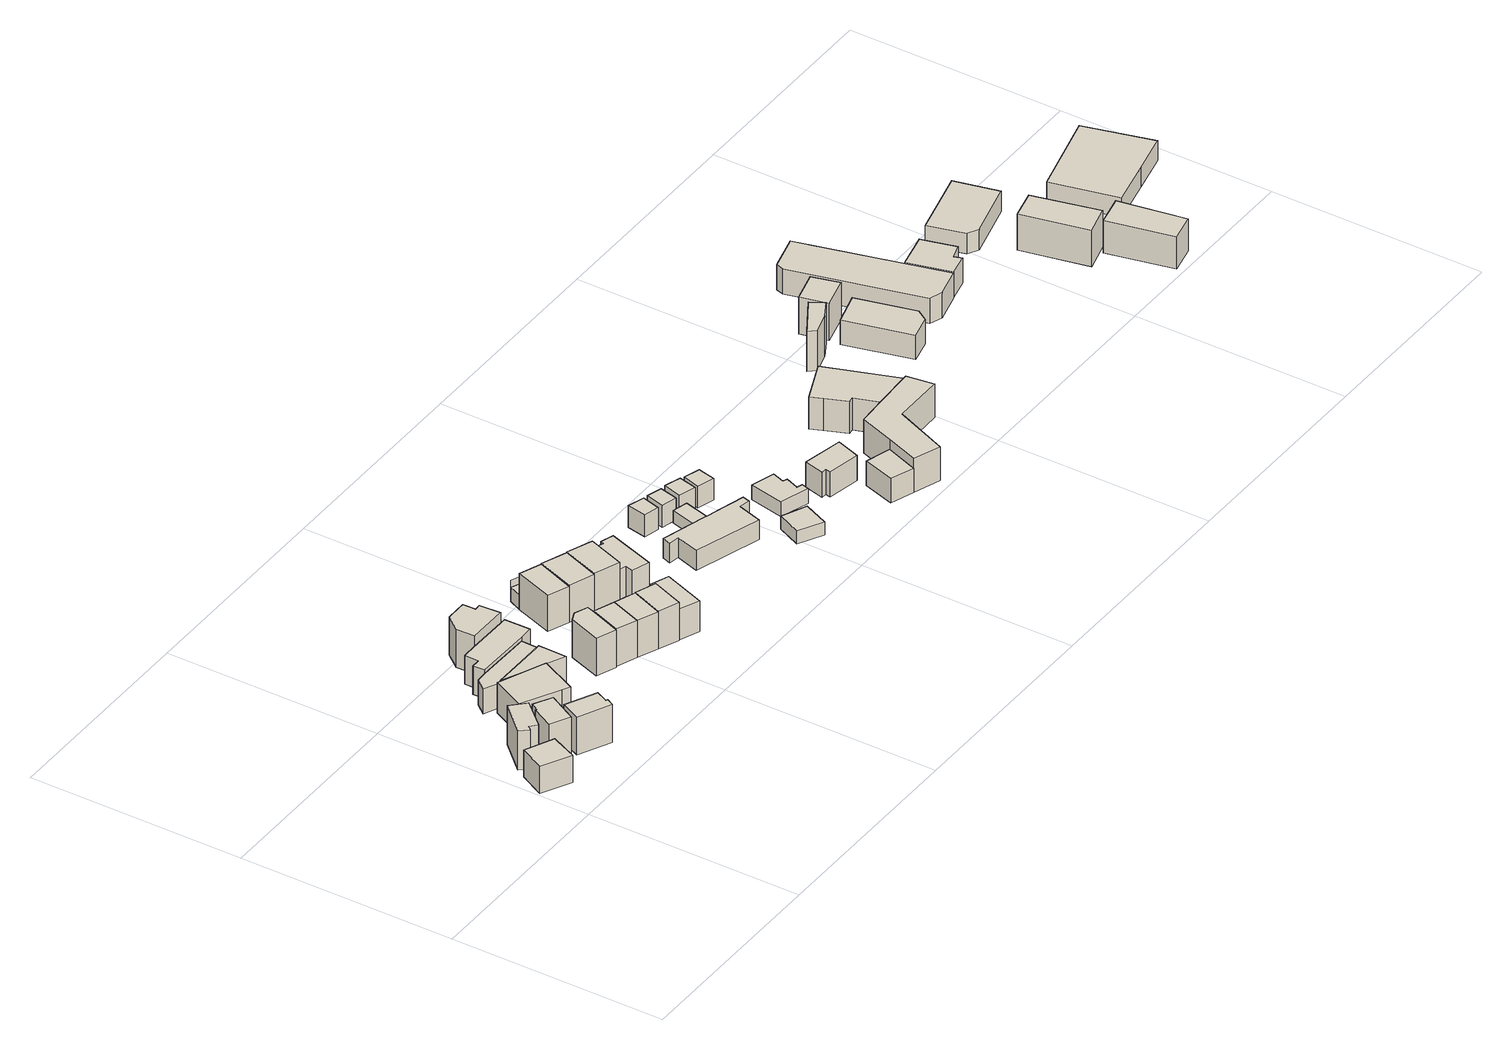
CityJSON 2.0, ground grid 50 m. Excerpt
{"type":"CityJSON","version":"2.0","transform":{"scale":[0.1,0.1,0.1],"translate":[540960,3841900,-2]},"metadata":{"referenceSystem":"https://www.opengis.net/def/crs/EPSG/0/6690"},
"CityObjects":{
"building1":{"type":"Building","attributes":{"計測周辺長":27.96,"1/2500図郭":15,"区名":"西淀川区","町丁目名称":"佃１丁目","街区番号":25,"class":"3001","usage":"411","measuredHeight":6.7,"storeysAboveGround":2,"BuildingDetailAttribute.buildingRoofEdgeArea":48.62,"BuildingDetailAttribute.buildingStructureType":"601","BuildingDetailAttribute.buildingStructureOrgType":"1","BuildingDetailAttribute.detailedUsage":"1110","BuildingDetailAttribute.specifiedBuildingCoverageRate":0.8,"BuildingDetailAttribute.surveyYear":2017,"BuildingTsunamiRiskAttribute.description":"1","BuildingTsunamiRiskAttribute.rank":"2","BuildingTsunamiRiskAttribute.depth":2.13,"BuildingHighTideRiskAttribute.description":"1","BuildingHighTideRiskAttribute.rank":"4","BuildingHighTideRiskAttribute.depth":6.46,"BuildingIDAttribute.prefecture":"27","BuildingIDAttribute.city":"27113"},"geometry":[{"type":"Solid","lod":"1","boundaries":[[[[0,1,2,3]],[[2,4,5,3]],[[1,6,4,2]],[[0,7,6,1]],[[3,5,7,0]],[[4,6,7,5]]]]}]},
"building2":{"type":"Building","attributes":{"class":"3001","measuredHeight":9.7,"BuildingDetailAttribute.specifiedBuildingCoverageRate":0.8,"BuildingDetailAttribute.surveyYear":2017,"BuildingTsunamiRiskAttribute.description":"1","BuildingTsunamiRiskAttribute.rank":"2","BuildingTsunamiRiskAttribute.depth":1.8,"BuildingHighTideRiskAttribute.description":"1","BuildingHighTideRiskAttribute.rank":"4","BuildingHighTideRiskAttribute.depth":6.12,"BuildingIDAttribute.prefecture":"27","BuildingIDAttribute.city":"27113"},"geometry":[{"type":"Solid","lod":"1","boundaries":[[[[8,9,10,11,12,13]],[[12,14,15,13]],[[11,16,14,12]],[[10,17,16,11]],[[9,18,17,10]],[[8,19,18,9]],[[13,15,19,8]],[[14,16,17,18,19,15]]]]}]},
"building3":{"type":"Building","attributes":{"class":"3001","measuredHeight":9.6,"BuildingDetailAttribute.specifiedBuildingCoverageRate":0.8,"BuildingDetailAttribute.surveyYear":2017,"BuildingTsunamiRiskAttribute.description":"1","BuildingTsunamiRiskAttribute.rank":"2","BuildingTsunamiRiskAttribute.depth":1.8,"BuildingHighTideRiskAttribute.description":"1","BuildingHighTideRiskAttribute.rank":"4","BuildingHighTideRiskAttribute.depth":6.12,"BuildingIDAttribute.prefecture":"27","BuildingIDAttribute.city":"27113"},"geometry":[{"type":"Solid","lod":"1","boundaries":[[[[20,21,22,23,24,25]],[[24,26,27,25]],[[23,28,26,24]],[[22,29,28,23]],[[21,30,29,22]],[[20,31,30,21]],[[25,27,31,20]],[[26,28,29,30,31,27]]]]}]},
"building4":{"type":"Building","attributes":{"class":"3001","measuredHeight":9.3,"BuildingDetailAttribute.specifiedBuildingCoverageRate":0.8,"BuildingDetailAttribute.surveyYear":2017,"BuildingTsunamiRiskAttribute.description":"1","BuildingTsunamiRiskAttribute.rank":"2","BuildingTsunamiRiskAttribute.depth":2.44,"BuildingHighTideRiskAttribute.description":"1","BuildingHighTideRiskAttribute.rank":"4","BuildingHighTideRiskAttribute.depth":6.77,"BuildingIDAttribute.prefecture":"27","BuildingIDAttribute.city":"27113"},"geometry":[{"type":"Solid","lod":"1","boundaries":[[[[32,33,34,35,36,37]],[[36,38,39,37]],[[35,40,38,36]],[[34,41,40,35]],[[33,42,41,34]],[[32,43,42,33]],[[37,39,43,32]],[[38,40,41,42,43,39]]]]}]},
"building5":{"type":"Building","attributes":{"計測周辺長":41.27,"1/2500図郭":15,"区名":"西淀川区","町丁目名称":"佃１丁目","街区番号":25,"class":"3001","usage":"411","measuredHeight":7.5,"storeysAboveGround":2,"BuildingDetailAttribute.buildingRoofEdgeArea":104.7,"BuildingDetailAttribute.buildingStructureType":"601","BuildingDetailAttribute.buildingStructureOrgType":"1","BuildingDetailAttribute.detailedUsage":"1110","BuildingDetailAttribute.specifiedBuildingCoverageRate":0.8,"BuildingDetailAttribute.surveyYear":2017,"BuildingTsunamiRiskAttribute.description":"1","BuildingTsunamiRiskAttribute.rank":"2","BuildingTsunamiRiskAttribute.depth":1.61,"BuildingHighTideRiskAttribute.description":"1","BuildingHighTideRiskAttribute.rank":"4","BuildingHighTideRiskAttribute.depth":5.95,"BuildingIDAttribute.prefecture":"27","BuildingIDAttribute.city":"27113"},"geometry":[{"type":"Solid","lod":"1","boundaries":[[[[44,45,46,47,48]],[[47,49,50,48]],[[46,51,49,47]],[[45,52,51,46]],[[44,53,52,45]],[[48,50,53,44]],[[49,51,52,53,50]]]]}]},
"building6":{"type":"Building","attributes":{"計測周辺長":41.27,"1/2500図郭":15,"区名":"西淀川区","町丁目名称":"佃１丁目","街区番号":25,"class":"3001","usage":"411","measuredHeight":6.2,"storeysAboveGround":2,"BuildingDetailAttribute.buildingRoofEdgeArea":70.56,"BuildingDetailAttribute.buildingStructureType":"601","BuildingDetailAttribute.buildingStructureOrgType":"1","BuildingDetailAttribute.detailedUsage":"1110","BuildingDetailAttribute.specifiedBuildingCoverageRate":0.8,"BuildingDetailAttribute.surveyYear":2017,"BuildingTsunamiRiskAttribute.description":"1","BuildingTsunamiRiskAttribute.rank":"2","BuildingTsunamiRiskAttribute.depth":0.51,"BuildingHighTideRiskAttribute.description":"1","BuildingHighTideRiskAttribute.rank":"3","BuildingHighTideRiskAttribute.depth":4.86,"BuildingIDAttribute.prefecture":"27","BuildingIDAttribute.city":"27113"},"geometry":[{"type":"Solid","lod":"1","boundaries":[[[[54,55,56,57,58,59]],[[58,60,61,59]],[[57,62,60,58]],[[56,63,62,57]],[[55,64,63,56]],[[54,65,64,55]],[[59,61,65,54]],[[60,62,63,64,65,61]]]]}]},
"building7":{"type":"Building","attributes":{"計測周辺長":35.62,"1/2500図郭":15,"区名":"西淀川区","町丁目名称":"佃１丁目","街区番号":25,"class":"3001","usage":"411","measuredHeight":7,"storeysAboveGround":2,"BuildingDetailAttribute.buildingRoofEdgeArea":45.77,"BuildingDetailAttribute.buildingStructureType":"601","BuildingDetailAttribute.buildingStructureOrgType":"1","BuildingDetailAttribute.detailedUsage":"1110","BuildingDetailAttribute.specifiedBuildingCoverageRate":0.8,"BuildingDetailAttribute.surveyYear":2017,"BuildingTsunamiRiskAttribute.description":"1","BuildingTsunamiRiskAttribute.rank":"2","BuildingTsunamiRiskAttribute.depth":2.16,"BuildingHighTideRiskAttribute.description":"1","BuildingHighTideRiskAttribute.rank":"4","BuildingHighTideRiskAttribute.depth":6.49,"BuildingIDAttribute.prefecture":"27","BuildingIDAttribute.city":"27113"},"geometry":[{"type":"Solid","lod":"1","boundaries":[[[[66,67,68]],[[67,69,70,68]],[[66,71,69,67]],[[68,70,71,66]],[[69,71,70]]]]}]},
"building8":{"type":"Building","attributes":{"計測周辺長":45.01,"1/2500図郭":15,"区名":"西淀川区","町丁目名称":"佃１丁目","街区番号":25,"class":"3001","usage":"401","measuredHeight":7,"storeysAboveGround":2,"BuildingDetailAttribute.buildingRoofEdgeArea":93.47,"BuildingDetailAttribute.buildingStructureType":"601","BuildingDetailAttribute.buildingStructureOrgType":"1","BuildingDetailAttribute.detailedUsage":"1370","BuildingDetailAttribute.specifiedBuildingCoverageRate":0.8,"BuildingDetailAttribute.surveyYear":2017,"BuildingTsunamiRiskAttribute.description":"1","BuildingTsunamiRiskAttribute.rank":"2","BuildingTsunamiRiskAttribute.depth":1.65,"BuildingHighTideRiskAttribute.description":"1","BuildingHighTideRiskAttribute.rank":"4","BuildingHighTideRiskAttribute.depth":5.99,"BuildingIDAttribute.prefecture":"27","BuildingIDAttribute.city":"27113"},"geometry":[{"type":"Solid","lod":"1","boundaries":[[[[72,73,74,54,59,75,76,77,78]],[[77,79,80,78]],[[76,81,79,77]],[[75,82,81,76]],[[59,83,82,75]],[[54,84,83,59]],[[74,85,84,54]],[[73,86,85,74]],[[72,87,86,73]],[[78,80,87,72]],[[79,81,82,83,84,85,86,87,80]]]]}]},
"building9":{"type":"Building","attributes":{"計測周辺長":32.71,"1/2500図郭":15,"区名":"西淀川区","町丁目名称":"佃１丁目","街区番号":25,"class":"3001","usage":"411","measuredHeight":9.4,"storeysAboveGround":3,"BuildingDetailAttribute.buildingRoofEdgeArea":64.12,"BuildingDetailAttribute.buildingStructureType":"601","BuildingDetailAttribute.buildingStructureOrgType":"1","BuildingDetailAttribute.detailedUsage":"1110","BuildingDetailAttribute.specifiedBuildingCoverageRate":0.8,"BuildingDetailAttribute.surveyYear":2017,"BuildingTsunamiRiskAttribute.description":"1","BuildingTsunamiRiskAttribute.rank":"2","BuildingTsunamiRiskAttribute.depth":1.28,"BuildingHighTideRiskAttribute.description":"1","BuildingHighTideRiskAttribute.rank":"4","BuildingHighTideRiskAttribute.depth":5.62,"BuildingIDAttribute.prefecture":"27","BuildingIDAttribute.city":"27113"},"geometry":[{"type":"Solid","lod":"1","boundaries":[[[[88,89,90,91,92,93,94]],[[93,95,96,94]],[[92,97,95,93]],[[91,98,97,92]],[[90,99,98,91]],[[89,100,99,90]],[[88,101,100,89]],[[94,96,101,88]],[[95,97,98,99,100,101,96]]]]}]},
"building10":{"type":"Building","attributes":{"計測周辺長":28.39,"1/2500図郭":15,"区名":"西淀川区","町丁目名称":"佃１丁目","街区番号":18,"class":"3001","usage":"411","measuredHeight":9.3,"storeysAboveGround":3,"BuildingDetailAttribute.buildingRoofEdgeArea":46.71,"BuildingDetailAttribute.buildingStructureType":"601","BuildingDetailAttribute.buildingStructureOrgType":"1","BuildingDetailAttribute.detailedUsage":"1110","BuildingDetailAttribute.specifiedBuildingCoverageRate":0.8,"BuildingDetailAttribute.surveyYear":2017,"BuildingTsunamiRiskAttribute.description":"1","BuildingTsunamiRiskAttribute.rank":"2","BuildingTsunamiRiskAttribute.depth":2.05,"BuildingHighTideRiskAttribute.description":"1","BuildingHighTideRiskAttribute.rank":"4","BuildingHighTideRiskAttribute.depth":6.38,"BuildingIDAttribute.prefecture":"27","BuildingIDAttribute.city":"27113"},"geometry":[{"type":"Solid","lod":"1","boundaries":[[[[102,103,104,105,106,107]],[[106,108,109,107]],[[105,110,108,106]],[[104,111,110,105]],[[103,112,111,104]],[[102,113,112,103]],[[107,109,113,102]],[[108,110,111,112,113,109]]]]}]},
"building11":{"type":"Building","attributes":{"計測周辺長":26.39,"1/2500図郭":15,"区名":"西淀川区","町丁目名称":"佃１丁目","街区番号":18,"class":"3001","usage":"411","measuredHeight":9.2,"storeysAboveGround":3,"BuildingDetailAttribute.buildingRoofEdgeArea":41.6,"BuildingDetailAttribute.buildingStructureType":"601","BuildingDetailAttribute.buildingStructureOrgType":"1","BuildingDetailAttribute.detailedUsage":"1110","BuildingDetailAttribute.specifiedBuildingCoverageRate":0.8,"BuildingDetailAttribute.surveyYear":2017,"BuildingTsunamiRiskAttribute.description":"1","BuildingTsunamiRiskAttribute.rank":"2","BuildingTsunamiRiskAttribute.depth":2.05,"BuildingHighTideRiskAttribute.description":"1","BuildingHighTideRiskAttribute.rank":"4","BuildingHighTideRiskAttribute.depth":6.38,"BuildingIDAttribute.prefecture":"27","BuildingIDAttribute.city":"27113"},"geometry":[{"type":"Solid","lod":"1","boundaries":[[[[114,115,116,117]],[[116,118,119,117]],[[115,120,118,116]],[[114,121,120,115]],[[117,119,121,114]],[[118,120,121,119]]]]}]},
"building12":{"type":"Building","attributes":{"計測周辺長":26.35,"1/2500図郭":15,"区名":"西淀川区","町丁目名称":"佃１丁目","街区番号":18,"class":"3001","usage":"411","measuredHeight":9.2,"storeysAboveGround":3,"BuildingDetailAttribute.buildingRoofEdgeArea":41.03,"BuildingDetailAttribute.buildingStructureType":"601","BuildingDetailAttribute.buildingStructureOrgType":"1","BuildingDetailAttribute.detailedUsage":"1110","BuildingDetailAttribute.specifiedBuildingCoverageRate":0.8,"BuildingDetailAttribute.surveyYear":2017,"BuildingTsunamiRiskAttribute.description":"1","BuildingTsunamiRiskAttribute.rank":"2","BuildingTsunamiRiskAttribute.depth":2.03,"BuildingHighTideRiskAttribute.description":"1","BuildingHighTideRiskAttribute.rank":"4","BuildingHighTideRiskAttribute.depth":6.37,"BuildingIDAttribute.prefecture":"27","BuildingIDAttribute.city":"27113"},"geometry":[{"type":"Solid","lod":"1","boundaries":[[[[122,123,115,114]],[[115,120,121,114]],[[123,124,120,115]],[[122,125,124,123]],[[114,121,125,122]],[[120,124,125,121]]]]}]},
"building13":{"type":"Building","attributes":{"計測周辺長":26.8,"1/2500図郭":15,"区名":"西淀川区","町丁目名称":"佃１丁目","街区番号":18,"class":"3001","usage":"411","measuredHeight":9.3,"storeysAboveGround":3,"BuildingDetailAttribute.buildingRoofEdgeArea":42.43,"BuildingDetailAttribute.buildingStructureType":"601","BuildingDetailAttribute.buildingStructureOrgType":"1","BuildingDetailAttribute.detailedUsage":"1110","BuildingDetailAttribute.specifiedBuildingCoverageRate":0.8,"BuildingDetailAttribute.surveyYear":2017,"BuildingTsunamiRiskAttribute.description":"1","BuildingTsunamiRiskAttribute.rank":"2","BuildingTsunamiRiskAttribute.depth":2.03,"BuildingHighTideRiskAttribute.description":"1","BuildingHighTideRiskAttribute.rank":"4","BuildingHighTideRiskAttribute.depth":6.37,"BuildingIDAttribute.prefecture":"27","BuildingIDAttribute.city":"27113"},"geometry":[{"type":"Solid","lod":"1","boundaries":[[[[126,127,123,122]],[[123,128,129,122]],[[127,130,128,123]],[[126,131,130,127]],[[122,129,131,126]],[[128,130,131,129]]]]}]},
"building14":{"type":"Building","attributes":{"計測周辺長":29.26,"1/2500図郭":15,"区名":"西淀川区","町丁目名称":"佃１丁目","街区番号":18,"class":"3001","usage":"411","measuredHeight":8.9,"storeysAboveGround":3,"BuildingDetailAttribute.buildingRoofEdgeArea":49.61,"BuildingDetailAttribute.buildingStructureType":"601","BuildingDetailAttribute.buildingStructureOrgType":"1","BuildingDetailAttribute.detailedUsage":"1110","BuildingDetailAttribute.specifiedBuildingCoverageRate":0.8,"BuildingDetailAttribute.surveyYear":2017,"BuildingTsunamiRiskAttribute.description":"1","BuildingTsunamiRiskAttribute.rank":"2","BuildingTsunamiRiskAttribute.depth":2.05,"BuildingHighTideRiskAttribute.description":"1","BuildingHighTideRiskAttribute.rank":"4","BuildingHighTideRiskAttribute.depth":6.39,"BuildingIDAttribute.prefecture":"27","BuildingIDAttribute.city":"27113"},"geometry":[{"type":"Solid","lod":"1","boundaries":[[[[132,133,134,135]],[[134,136,137,135]],[[133,138,136,134]],[[132,139,138,133]],[[135,137,139,132]],[[136,138,139,137]]]]}]},
"building15":{"type":"Building","attributes":{"計測周辺長":30.8,"1/2500図郭":15,"区名":"西淀川区","町丁目名称":"佃１丁目","街区番号":18,"class":"3001","usage":"411","measuredHeight":7.6,"storeysAboveGround":3,"BuildingDetailAttribute.buildingRoofEdgeArea":51.1,"BuildingDetailAttribute.buildingStructureType":"601","BuildingDetailAttribute.buildingStructureOrgType":"1","BuildingDetailAttribute.detailedUsage":"1110","BuildingDetailAttribute.specifiedBuildingCoverageRate":0.8,"BuildingDetailAttribute.surveyYear":2017,"BuildingTsunamiRiskAttribute.description":"1","BuildingTsunamiRiskAttribute.rank":"2","BuildingTsunamiRiskAttribute.depth":2.02,"BuildingHighTideRiskAttribute.description":"1","BuildingHighTideRiskAttribute.rank":"4","BuildingHighTideRiskAttribute.depth":6.35,"BuildingIDAttribute.prefecture":"27","BuildingIDAttribute.city":"27113"},"geometry":[{"type":"Solid","lod":"1","boundaries":[[[[140,141,142,143,144]],[[143,145,146,144]],[[142,147,145,143]],[[141,148,147,142]],[[140,149,148,141]],[[144,146,149,140]],[[145,147,148,149,146]]]]}]},
"building16":{"type":"Building","attributes":{"計測周辺長":30.95,"1/2500図郭":15,"区名":"西淀川区","町丁目名称":"佃１丁目","街区番号":18,"class":"3001","usage":"411","measuredHeight":9,"storeysAboveGround":3,"BuildingDetailAttribute.buildingRoofEdgeArea":57.72,"BuildingDetailAttribute.buildingStructureType":"601","BuildingDetailAttribute.buildingStructureOrgType":"1","BuildingDetailAttribute.detailedUsage":"1110","BuildingDetailAttribute.specifiedBuildingCoverageRate":0.8,"BuildingDetailAttribute.surveyYear":2017,"BuildingTsunamiRiskAttribute.description":"1","BuildingTsunamiRiskAttribute.rank":"2","BuildingTsunamiRiskAttribute.depth":2.1,"BuildingHighTideRiskAttribute.description":"1","BuildingHighTideRiskAttribute.rank":"4","BuildingHighTideRiskAttribute.depth":6.44,"BuildingIDAttribute.prefecture":"27","BuildingIDAttribute.city":"27113"},"geometry":[{"type":"Solid","lod":"1","boundaries":[[[[150,132,135,151]],[[135,152,153,151]],[[132,154,152,135]],[[150,155,154,132]],[[151,153,155,150]],[[152,154,155,153]]]]}]},
"building17":{"type":"Building","attributes":{"計測周辺長":36.81,"1/2500図郭":15,"区名":"西淀川区","町丁目名称":"佃１丁目","街区番号":18,"class":"3003","usage":"431","measuredHeight":3.5,"storeysAboveGround":1,"BuildingDetailAttribute.buildingRoofEdgeArea":45.16,"BuildingDetailAttribute.buildingStructureType":"610","BuildingDetailAttribute.buildingStructureOrgType":"2","BuildingDetailAttribute.detailedUsage":"1740","BuildingDetailAttribute.specifiedBuildingCoverageRate":0.8,"BuildingDetailAttribute.surveyYear":2017,"BuildingTsunamiRiskAttribute.description":"1","BuildingTsunamiRiskAttribute.rank":"2","BuildingTsunamiRiskAttribute.depth":2.05,"BuildingHighTideRiskAttribute.description":"1","BuildingHighTideRiskAttribute.rank":"4","BuildingHighTideRiskAttribute.depth":6.39,"BuildingIDAttribute.prefecture":"27","BuildingIDAttribute.city":"27113"},"geometry":[{"type":"Solid","lod":"1","boundaries":[[[[156,157,158,159]],[[158,160,161,159]],[[157,162,160,158]],[[156,163,162,157]],[[159,161,163,156]],[[160,162,163,161]]]]}]},
"building18":{"type":"Building","attributes":{"class":"3003","measuredHeight":5.1,"BuildingDetailAttribute.specifiedBuildingCoverageRate":0.8,"BuildingDetailAttribute.surveyYear":2017,"BuildingTsunamiRiskAttribute.description":"1","BuildingTsunamiRiskAttribute.rank":"2","BuildingTsunamiRiskAttribute.depth":1.96,"BuildingHighTideRiskAttribute.description":"1","BuildingHighTideRiskAttribute.rank":"4","BuildingHighTideRiskAttribute.depth":6.3,"BuildingIDAttribute.prefecture":"27","BuildingIDAttribute.city":"27113"},"geometry":[{"type":"Solid","lod":"1","boundaries":[[[[164,165,166]],[[165,167,168,166]],[[164,169,167,165]],[[166,168,169,164]],[[167,169,168]]]]}]},
"building19":{"type":"Building","attributes":{"計測周辺長":30.74,"1/2500図郭":15,"区名":"西淀川区","町丁目名称":"佃１丁目","街区番号":18,"class":"3001","usage":"411","measuredHeight":9.1,"storeysAboveGround":3,"BuildingDetailAttribute.buildingRoofEdgeArea":57.07,"BuildingDetailAttribute.buildingStructureType":"601","BuildingDetailAttribute.buildingStructureOrgType":"1","BuildingDetailAttribute.detailedUsage":"1110","BuildingDetailAttribute.specifiedBuildingCoverageRate":0.8,"BuildingDetailAttribute.surveyYear":2017,"BuildingTsunamiRiskAttribute.description":"1","BuildingTsunamiRiskAttribute.rank":"2","BuildingTsunamiRiskAttribute.depth":2.07,"BuildingHighTideRiskAttribute.description":"1","BuildingHighTideRiskAttribute.rank":"4","BuildingHighTideRiskAttribute.depth":6.41,"BuildingIDAttribute.prefecture":"27","BuildingIDAttribute.city":"27113"},"geometry":[{"type":"Solid","lod":"1","boundaries":[[[[170,171,172,173]],[[172,174,175,173]],[[171,176,174,172]],[[170,177,176,171]],[[173,175,177,170]],[[174,176,177,175]]]]}]},
"building20":{"type":"Building","attributes":{"計測周辺長":34.68,"1/2500図郭":15,"区名":"西淀川区","町丁目名称":"佃１丁目","街区番号":18,"class":"3001","usage":"411","measuredHeight":7.4,"storeysAboveGround":3,"BuildingDetailAttribute.buildingRoofEdgeArea":63.36,"BuildingDetailAttribute.buildingStructureType":"601","BuildingDetailAttribute.buildingStructureOrgType":"1","BuildingDetailAttribute.detailedUsage":"1110","BuildingDetailAttribute.specifiedBuildingCoverageRate":0.8,"BuildingDetailAttribute.surveyYear":2017,"BuildingTsunamiRiskAttribute.description":"1","BuildingTsunamiRiskAttribute.rank":"2","BuildingTsunamiRiskAttribute.depth":2.07,"BuildingHighTideRiskAttribute.description":"1","BuildingHighTideRiskAttribute.rank":"4","BuildingHighTideRiskAttribute.depth":6.41,"BuildingIDAttribute.prefecture":"27","BuildingIDAttribute.city":"27113"},"geometry":[{"type":"Solid","lod":"1","boundaries":[[[[178,179,180,181,182,183,184,185]],[[184,186,187,185]],[[183,188,186,184]],[[182,189,188,183]],[[181,190,189,182]],[[180,191,190,181]],[[179,192,191,180]],[[178,193,192,179]],[[185,187,193,178]],[[186,188,189,190,191,192,193,187]]]]}]},
"building21":{"type":"Building","attributes":{"計測周辺長":57.77,"1/2500図郭":15,"区名":"西淀川区","町丁目名称":"佃１丁目","街区番号":18,"class":"3001","usage":"422","measuredHeight":4.8,"storeysAboveGround":1,"BuildingDetailAttribute.buildingRoofEdgeArea":133.72,"BuildingDetailAttribute.buildingStructureType":"601","BuildingDetailAttribute.buildingStructureOrgType":"1","BuildingDetailAttribute.detailedUsage":"1408","BuildingDetailAttribute.specifiedBuildingCoverageRate":0.8,"BuildingDetailAttribute.surveyYear":2017,"BuildingTsunamiRiskAttribute.description":"1","BuildingTsunamiRiskAttribute.rank":"2","BuildingTsunamiRiskAttribute.depth":1.54,"BuildingHighTideRiskAttribute.description":"1","BuildingHighTideRiskAttribute.rank":"4","BuildingHighTideRiskAttribute.depth":5.88,"BuildingIDAttribute.prefecture":"27","BuildingIDAttribute.city":"27113"},"geometry":[{"type":"Solid","lod":"1","boundaries":[[[[194,195,196,197,198,199,200,201,202,203,204]],[[203,205,206,204]],[[202,207,205,203]],[[201,208,207,202]],[[200,209,208,201]],[[199,210,209,200]],[[198,211,210,199]],[[197,212,211,198]],[[196,213,212,197]],[[195,214,213,196]],[[194,215,214,195]],[[204,206,215,194]],[[205,207,208,209,210,211,212,213,214,215,206]]]]}]},
"building22":{"type":"Building","attributes":{"計測周辺長":16.63,"1/2500図郭":15,"区名":"西淀川区","町丁目名称":"佃１丁目","街区番号":18,"class":"3001","usage":"422","measuredHeight":5.4,"storeysAboveGround":1,"BuildingDetailAttribute.buildingRoofEdgeArea":17.12,"BuildingDetailAttribute.buildingStructureType":"601","BuildingDetailAttribute.buildingStructureOrgType":"1","BuildingDetailAttribute.detailedUsage":"1408","BuildingDetailAttribute.specifiedBuildingCoverageRate":0.8,"BuildingDetailAttribute.surveyYear":2017,"BuildingTsunamiRiskAttribute.description":"1","BuildingTsunamiRiskAttribute.rank":"2","BuildingTsunamiRiskAttribute.depth":1.24,"BuildingHighTideRiskAttribute.description":"1","BuildingHighTideRiskAttribute.rank":"4","BuildingHighTideRiskAttribute.depth":5.58,"BuildingIDAttribute.prefecture":"27","BuildingIDAttribute.city":"27113"},"geometry":[{"type":"Solid","lod":"1","boundaries":[[[[216,217,218,219]],[[218,220,221,219]],[[217,222,220,218]],[[216,223,222,217]],[[219,221,223,216]],[[220,222,223,221]]]]}]},
"building23":{"type":"Building","attributes":{"計測周辺長":22.04,"1/2500図郭":15,"区名":"西淀川区","町丁目名称":"佃１丁目","街区番号":18,"class":"3003","usage":"422","measuredHeight":3.1,"storeysAboveGround":1,"BuildingDetailAttribute.buildingRoofEdgeArea":27.07,"BuildingDetailAttribute.buildingStructureType":"601","BuildingDetailAttribute.buildingStructureOrgType":"1","BuildingDetailAttribute.detailedUsage":"1408","BuildingDetailAttribute.specifiedBuildingCoverageRate":0.8,"BuildingDetailAttribute.surveyYear":2017,"BuildingTsunamiRiskAttribute.description":"1","BuildingTsunamiRiskAttribute.rank":"2","BuildingTsunamiRiskAttribute.depth":1.16,"BuildingHighTideRiskAttribute.description":"1","BuildingHighTideRiskAttribute.rank":"4","BuildingHighTideRiskAttribute.depth":5.5,"BuildingIDAttribute.prefecture":"27","BuildingIDAttribute.city":"27113"},"geometry":[{"type":"Solid","lod":"1","boundaries":[[[[224,225,226,227,228]],[[227,229,230,228]],[[226,231,229,227]],[[225,232,231,226]],[[224,233,232,225]],[[228,230,233,224]],[[229,231,232,233,230]]]]}]},
"building24":{"type":"Building","attributes":{"計測周辺長":16.32,"1/2500図郭":15,"区名":"西淀川区","町丁目名称":"佃１丁目","街区番号":18,"class":"3001","usage":"422","measuredHeight":5.4,"storeysAboveGround":1,"BuildingDetailAttribute.buildingRoofEdgeArea":16.53,"BuildingDetailAttribute.buildingStructureType":"601","BuildingDetailAttribute.buildingStructureOrgType":"1","BuildingDetailAttribute.detailedUsage":"1408","BuildingDetailAttribute.specifiedBuildingCoverageRate":0.8,"BuildingDetailAttribute.surveyYear":2017,"BuildingTsunamiRiskAttribute.description":"1","BuildingTsunamiRiskAttribute.rank":"2","BuildingTsunamiRiskAttribute.depth":1.16,"BuildingHighTideRiskAttribute.description":"1","BuildingHighTideRiskAttribute.rank":"4","BuildingHighTideRiskAttribute.depth":5.5,"BuildingIDAttribute.prefecture":"27","BuildingIDAttribute.city":"27113"},"geometry":[{"type":"Solid","lod":"1","boundaries":[[[[234,235,236,237]],[[236,238,239,237]],[[235,240,238,236]],[[234,241,240,235]],[[237,239,241,234]],[[238,240,241,239]]]]}]},
"building25":{"type":"Building","attributes":{"計測周辺長":24.97,"1/2500図郭":15,"区名":"西淀川区","町丁目名称":"佃１丁目","街区番号":18,"class":"3001","usage":"454","measuredHeight":3.3,"storeysAboveGround":1,"BuildingDetailAttribute.buildingRoofEdgeArea":38.86,"BuildingDetailAttribute.buildingStructureType":"610","BuildingDetailAttribute.buildingStructureOrgType":"2","BuildingDetailAttribute.detailedUsage":"1930","BuildingDetailAttribute.specifiedBuildingCoverageRate":0.8,"BuildingDetailAttribute.surveyYear":2017,"BuildingTsunamiRiskAttribute.description":"1","BuildingTsunamiRiskAttribute.rank":"2","BuildingTsunamiRiskAttribute.depth":1.54,"BuildingHighTideRiskAttribute.description":"1","BuildingHighTideRiskAttribute.rank":"4","BuildingHighTideRiskAttribute.depth":5.88,"BuildingIDAttribute.prefecture":"27","BuildingIDAttribute.city":"27113"},"geometry":[{"type":"Solid","lod":"1","boundaries":[[[[242,243,244,245]],[[244,246,247,245]],[[243,248,246,244]],[[242,249,248,243]],[[245,247,249,242]],[[246,248,249,247]]]]}]},
"building26":{"type":"Building","attributes":{"計測周辺長":16.94,"1/2500図郭":15,"区名":"西淀川区","町丁目名称":"佃１丁目","街区番号":18,"class":"3001","usage":"422","measuredHeight":5.5,"storeysAboveGround":1,"BuildingDetailAttribute.buildingRoofEdgeArea":17.88,"BuildingDetailAttribute.buildingStructureType":"601","BuildingDetailAttribute.buildingStructureOrgType":"1","BuildingDetailAttribute.detailedUsage":"1408","BuildingDetailAttribute.specifiedBuildingCoverageRate":0.8,"BuildingDetailAttribute.surveyYear":2017,"BuildingTsunamiRiskAttribute.description":"1","BuildingTsunamiRiskAttribute.rank":"2","BuildingTsunamiRiskAttribute.depth":1.16,"BuildingHighTideRiskAttribute.description":"1","BuildingHighTideRiskAttribute.rank":"4","BuildingHighTideRiskAttribute.depth":5.5,"BuildingIDAttribute.prefecture":"27","BuildingIDAttribute.city":"27113"},"geometry":[{"type":"Solid","lod":"1","boundaries":[[[[250,251,252,253]],[[252,254,255,253]],[[251,256,254,252]],[[250,257,256,251]],[[253,255,257,250]],[[254,256,257,255]]]]}]},
"building27":{"type":"Building","attributes":{"計測周辺長":16.46,"1/2500図郭":15,"区名":"西淀川区","町丁目名称":"佃１丁目","街区番号":18,"class":"3001","usage":"422","measuredHeight":5.4,"storeysAboveGround":1,"BuildingDetailAttribute.buildingRoofEdgeArea":16.91,"BuildingDetailAttribute.buildingStructureType":"601","BuildingDetailAttribute.buildingStructureOrgType":"1","BuildingDetailAttribute.detailedUsage":"1408","BuildingDetailAttribute.specifiedBuildingCoverageRate":0.8,"BuildingDetailAttribute.surveyYear":2017,"BuildingTsunamiRiskAttribute.description":"1","BuildingTsunamiRiskAttribute.rank":"2","BuildingTsunamiRiskAttribute.depth":1.31,"BuildingHighTideRiskAttribute.description":"1","BuildingHighTideRiskAttribute.rank":"4","BuildingHighTideRiskAttribute.depth":5.65,"BuildingIDAttribute.prefecture":"27","BuildingIDAttribute.city":"27113"},"geometry":[{"type":"Solid","lod":"1","boundaries":[[[[258,259,260,261]],[[260,262,263,261]],[[259,264,262,260]],[[258,265,264,259]],[[261,263,265,258]],[[262,264,265,263]]]]}]},
"building28":{"type":"Building","attributes":{"計測周辺長":31.54,"1/2500図郭":15,"区名":"西淀川区","町丁目名称":"佃１丁目","街区番号":18,"class":"3001","usage":"422","measuredHeight":3.6,"storeysAboveGround":1,"BuildingDetailAttribute.buildingRoofEdgeArea":50.66,"BuildingDetailAttribute.buildingStructureType":"601","BuildingDetailAttribute.buildingStructureOrgType":"1","BuildingDetailAttribute.detailedUsage":"1408","BuildingDetailAttribute.specifiedBuildingCoverageRate":0.8,"BuildingDetailAttribute.surveyYear":2017,"BuildingTsunamiRiskAttribute.description":"1","BuildingTsunamiRiskAttribute.rank":"2","BuildingTsunamiRiskAttribute.depth":1.47,"BuildingHighTideRiskAttribute.description":"1","BuildingHighTideRiskAttribute.rank":"4","BuildingHighTideRiskAttribute.depth":5.81,"BuildingIDAttribute.prefecture":"27","BuildingIDAttribute.city":"27113"},"geometry":[{"type":"Solid","lod":"1","boundaries":[[[[266,267,268,269,270,271,272,273]],[[272,274,275,273]],[[271,276,274,272]],[[270,277,276,271]],[[269,278,277,270]],[[268,279,278,269]],[[267,280,279,268]],[[266,281,280,267]],[[273,275,281,266]],[[274,276,277,278,279,280,281,275]]]]}]},
"building29":{"type":"Building","attributes":{"計測周辺長":30.4,"1/2500図郭":15,"区名":"西淀川区","町丁目名称":"佃１丁目","街区番号":18,"class":"3001","usage":"411","measuredHeight":6.2,"storeysAboveGround":2,"BuildingDetailAttribute.buildingRoofEdgeArea":52.5,"BuildingDetailAttribute.buildingStructureType":"601","BuildingDetailAttribute.buildingStructureOrgType":"1","BuildingDetailAttribute.detailedUsage":"1110","BuildingDetailAttribute.specifiedBuildingCoverageRate":0.8,"BuildingDetailAttribute.surveyYear":2017,"BuildingTsunamiRiskAttribute.description":"1","BuildingTsunamiRiskAttribute.rank":"2","BuildingTsunamiRiskAttribute.depth":1.47,"BuildingHighTideRiskAttribute.description":"1","BuildingHighTideRiskAttribute.rank":"4","BuildingHighTideRiskAttribute.depth":5.81,"BuildingIDAttribute.prefecture":"27","BuildingIDAttribute.city":"27113"},"geometry":[{"type":"Solid","lod":"1","boundaries":[[[[282,283,284,285,286,287]],[[286,288,289,287]],[[285,290,288,286]],[[284,291,290,285]],[[283,292,291,284]],[[282,293,292,283]],[[287,289,293,282]],[[288,290,291,292,293,289]]]]}]},
"building30":{"type":"Building","attributes":{"計測周辺長":29.06,"1/2500図郭":15,"区名":"西淀川区","町丁目名称":"佃１丁目","街区番号":18,"class":"3001","usage":"411","measuredHeight":6,"storeysAboveGround":2,"BuildingDetailAttribute.buildingRoofEdgeArea":51.82,"BuildingDetailAttribute.buildingStructureType":"601","BuildingDetailAttribute.buildingStructureOrgType":"1","BuildingDetailAttribute.detailedUsage":"1110","BuildingDetailAttribute.specifiedBuildingCoverageRate":0.8,"BuildingDetailAttribute.surveyYear":2017,"BuildingTsunamiRiskAttribute.description":"1","BuildingTsunamiRiskAttribute.rank":"2","BuildingTsunamiRiskAttribute.depth":1.48,"BuildingHighTideRiskAttribute.description":"1","BuildingHighTideRiskAttribute.rank":"4","BuildingHighTideRiskAttribute.depth":5.83,"BuildingIDAttribute.prefecture":"27","BuildingIDAttribute.city":"27113"},"geometry":[{"type":"Solid","lod":"1","boundaries":[[[[294,295,296,297,298]],[[297,299,300,298]],[[296,301,299,297]],[[295,302,301,296]],[[294,303,302,295]],[[298,300,303,294]],[[299,301,302,303,300]]]]}]},
"building31":{"type":"Building","attributes":{"計測周辺長":72.27,"1/2500図郭":15,"区名":"西淀川区","町丁目名称":"佃１丁目","街区番号":18,"class":"3001","usage":"401","measuredHeight":8.3,"storeysAboveGround":2,"BuildingDetailAttribute.buildingRoofEdgeArea":192.69,"BuildingDetailAttribute.buildingStructureType":"610","BuildingDetailAttribute.buildingStructureOrgType":"2","BuildingDetailAttribute.detailedUsage":"1310","BuildingDetailAttribute.specifiedBuildingCoverageRate":0.8,"BuildingDetailAttribute.surveyYear":2017,"BuildingTsunamiRiskAttribute.description":"1","BuildingTsunamiRiskAttribute.rank":"2","BuildingTsunamiRiskAttribute.depth":1.62,"BuildingHighTideRiskAttribute.description":"1","BuildingHighTideRiskAttribute.rank":"4","BuildingHighTideRiskAttribute.depth":5.97,"BuildingIDAttribute.prefecture":"27","BuildingIDAttribute.city":"27113"},"geometry":[{"type":"Solid","lod":"1","boundaries":[[[[304,305,306,307,308,309,310,311]],[[310,312,313,311]],[[309,314,312,310]],[[308,315,314,309]],[[307,316,315,308]],[[306,317,316,307]],[[305,318,317,306]],[[304,319,318,305]],[[311,313,319,304]],[[312,314,315,316,317,318,319,313]]]]}]},
"building32":{"type":"Building","attributes":{"計測周辺長":53.58,"1/2500図郭":15,"区名":"西淀川区","町丁目名称":"佃１丁目","街区番号":18,"class":"3001","usage":"441","measuredHeight":7.9,"storeysAboveGround":2,"BuildingDetailAttribute.buildingRoofEdgeArea":158.46,"BuildingDetailAttribute.buildingStructureType":"610","BuildingDetailAttribute.buildingStructureOrgType":"2","BuildingDetailAttribute.detailedUsage":"1510","BuildingDetailAttribute.specifiedBuildingCoverageRate":0.8,"BuildingDetailAttribute.surveyYear":2017,"BuildingTsunamiRiskAttribute.description":"1","BuildingTsunamiRiskAttribute.rank":"2","BuildingTsunamiRiskAttribute.depth":1.6,"BuildingHighTideRiskAttribute.description":"1","BuildingHighTideRiskAttribute.rank":"4","BuildingHighTideRiskAttribute.depth":5.95,"BuildingIDAttribute.prefecture":"27","BuildingIDAttribute.city":"27113"},"geometry":[{"type":"Solid","lod":"1","boundaries":[[[[320,321,322,323,324,325,326]],[[325,327,328,326]],[[324,329,327,325]],[[323,330,329,324]],[[322,331,330,323]],[[321,332,331,322]],[[320,333,332,321]],[[326,328,333,320]],[[327,329,330,331,332,333,328]]]]}]},
"building33":{"type":"Building","attributes":{"class":"3001","measuredHeight":9.9,"BuildingDetailAttribute.specifiedBuildingCoverageRate":0.6,"BuildingDetailAttribute.surveyYear":2017,"BuildingTsunamiRiskAttribute.description":"1","BuildingTsunamiRiskAttribute.rank":"2","BuildingTsunamiRiskAttribute.depth":1.44,"BuildingHighTideRiskAttribute.description":"1","BuildingHighTideRiskAttribute.rank":"4","BuildingHighTideRiskAttribute.depth":5.79,"BuildingIDAttribute.prefecture":"27","BuildingIDAttribute.city":"27113"},"geometry":[{"type":"Solid","lod":"1","boundaries":[[[[334,335,336,337,338]],[[337,339,340,338]],[[336,341,339,337]],[[335,342,341,336]],[[334,343,342,335]],[[338,340,343,334]],[[339,341,342,343,340]]]]}]},
"building34":{"type":"Building","attributes":{"計測周辺長":46.74,"1/2500図郭":15,"区名":"西淀川区","町丁目名称":"佃１丁目","街区番号":17,"class":"3001","usage":"413","measuredHeight":6,"storeysAboveGround":2,"BuildingDetailAttribute.buildingRoofEdgeArea":125.72,"BuildingDetailAttribute.buildingStructureType":"601","BuildingDetailAttribute.buildingStructureOrgType":"1","BuildingDetailAttribute.detailedUsage":"1150","BuildingDetailAttribute.specifiedBuildingCoverageRate":0.6,"BuildingDetailAttribute.surveyYear":2017,"BuildingTsunamiRiskAttribute.description":"1","BuildingTsunamiRiskAttribute.rank":"2","BuildingTsunamiRiskAttribute.depth":1.44,"BuildingHighTideRiskAttribute.description":"1","BuildingHighTideRiskAttribute.rank":"4","BuildingHighTideRiskAttribute.depth":5.79,"BuildingIDAttribute.prefecture":"27","BuildingIDAttribute.city":"27113"},"geometry":[{"type":"Solid","lod":"1","boundaries":[[[[344,345,346,347,348]],[[347,349,350,348]],[[346,351,349,347]],[[345,352,351,346]],[[344,353,352,345]],[[348,350,353,344]],[[349,351,352,353,350]]]]}]},
"building35":{"type":"Building","attributes":{"計測周辺長":27.78,"1/2500図郭":15,"区名":"西淀川区","町丁目名称":"佃１丁目","街区番号":17,"class":"3001","usage":"411","measuredHeight":9.1,"storeysAboveGround":2,"BuildingDetailAttribute.buildingRoofEdgeArea":47.94,"BuildingDetailAttribute.buildingStructureType":"601","BuildingDetailAttribute.buildingStructureOrgType":"1","BuildingDetailAttribute.detailedUsage":"1110","BuildingDetailAttribute.specifiedBuildingCoverageRate":0.6,"BuildingDetailAttribute.surveyYear":2017,"BuildingTsunamiRiskAttribute.description":"1","BuildingTsunamiRiskAttribute.rank":"2","BuildingTsunamiRiskAttribute.depth":1.3,"BuildingHighTideRiskAttribute.description":"1","BuildingHighTideRiskAttribute.rank":"4","BuildingHighTideRiskAttribute.depth":5.65,"BuildingIDAttribute.prefecture":"27","BuildingIDAttribute.city":"27113"},"geometry":[{"type":"Solid","lod":"1","boundaries":[[[[354,355,356,357]],[[356,358,359,357]],[[355,360,358,356]],[[354,361,360,355]],[[357,359,361,354]],[[358,360,361,359]]]]}]},
"building36":{"type":"Building","attributes":{"計測周辺長":86.05,"1/2500図郭":15,"区名":"西淀川区","町丁目名称":"佃１丁目","街区番号":17,"class":"3001","usage":"412","measuredHeight":6.2,"storeysAboveGround":2,"BuildingDetailAttribute.buildingRoofEdgeArea":332.31,"BuildingDetailAttribute.buildingStructureType":"601","BuildingDetailAttribute.buildingStructureOrgType":"1","BuildingDetailAttribute.detailedUsage":"1130","BuildingDetailAttribute.specifiedBuildingCoverageRate":0.6,"BuildingDetailAttribute.surveyYear":2017,"BuildingTsunamiRiskAttribute.description":"1","BuildingTsunamiRiskAttribute.rank":"2","BuildingTsunamiRiskAttribute.depth":1.34,"BuildingHighTideRiskAttribute.description":"1","BuildingHighTideRiskAttribute.rank":"4","BuildingHighTideRiskAttribute.depth":5.7,"BuildingIDAttribute.prefecture":"27","BuildingIDAttribute.city":"27113"},"geometry":[{"type":"Solid","lod":"1","boundaries":[[[[362,363,364,365,366,367,368,369]],[[368,370,371,369]],[[367,372,370,368]],[[366,373,372,367]],[[365,374,373,366]],[[364,375,374,365]],[[363,376,375,364]],[[362,377,376,363]],[[369,371,377,362]],[[370,372,373,374,375,376,377,371]]]]}]},
"building37":{"type":"Building","attributes":{"計測周辺長":37.1,"1/2500図郭":15,"区名":"西淀川区","町丁目名称":"佃１丁目","街区番号":17,"class":"3001","usage":"411","measuredHeight":6.2,"storeysAboveGround":2,"BuildingDetailAttribute.buildingRoofEdgeArea":79.53,"BuildingDetailAttribute.buildingStructureType":"601","BuildingDetailAttribute.buildingStructureOrgType":"1","BuildingDetailAttribute.detailedUsage":"1110","BuildingDetailAttribute.specifiedBuildingCoverageRate":0.6,"BuildingDetailAttribute.surveyYear":2017,"BuildingTsunamiRiskAttribute.description":"1","BuildingTsunamiRiskAttribute.rank":"2","BuildingTsunamiRiskAttribute.depth":1.31,"BuildingHighTideRiskAttribute.description":"1","BuildingHighTideRiskAttribute.rank":"4","BuildingHighTideRiskAttribute.depth":5.68,"BuildingIDAttribute.prefecture":"27","BuildingIDAttribute.city":"27113"},"geometry":[{"type":"Solid","lod":"1","boundaries":[[[[378,379,380,381,382,383]],[[382,384,385,383]],[[381,386,384,382]],[[380,387,386,381]],[[379,388,387,380]],[[378,389,388,379]],[[383,385,389,378]],[[384,386,387,388,389,385]]]]}]},
"building38":{"type":"Building","attributes":{"計測周辺長":45.13,"1/2500図郭":15,"区名":"西淀川区","町丁目名称":"佃１丁目","街区番号":1,"class":"3001","usage":"441","measuredHeight":9,"storeysAboveGround":2,"BuildingDetailAttribute.buildingRoofEdgeArea":107.34,"BuildingDetailAttribute.buildingStructureType":"601","BuildingDetailAttribute.buildingStructureOrgType":"1","BuildingDetailAttribute.detailedUsage":"1510","BuildingDetailAttribute.specifiedBuildingCoverageRate":0.6,"BuildingDetailAttribute.surveyYear":2017,"BuildingTsunamiRiskAttribute.description":"1","BuildingTsunamiRiskAttribute.rank":"2","BuildingTsunamiRiskAttribute.depth":1.12,"BuildingHighTideRiskAttribute.description":"1","BuildingHighTideRiskAttribute.rank":"4","BuildingHighTideRiskAttribute.depth":5.5,"BuildingIDAttribute.prefecture":"27","BuildingIDAttribute.city":"27113"},"geometry":[{"type":"Solid","lod":"1","boundaries":[[[[390,391,392,393]],[[392,394,395,393]],[[391,396,394,392]],[[390,397,396,391]],[[393,395,397,390]],[[394,396,397,395]]]]}]},
"building39":{"type":"Building","attributes":{"計測周辺長":51.78,"1/2500図郭":15,"区名":"西淀川区","町丁目名称":"佃１丁目","街区番号":16,"class":"3001","usage":"441","measuredHeight":5,"storeysAboveGround":1,"BuildingDetailAttribute.buildingRoofEdgeArea":165.89,"BuildingDetailAttribute.buildingStructureType":"610","BuildingDetailAttribute.buildingStructureOrgType":"2","BuildingDetailAttribute.detailedUsage":"1520","BuildingDetailAttribute.specifiedBuildingCoverageRate":0.6,"BuildingDetailAttribute.surveyYear":2017,"BuildingTsunamiRiskAttribute.description":"1","BuildingTsunamiRiskAttribute.rank":"2","BuildingTsunamiRiskAttribute.depth":0.98,"BuildingHighTideRiskAttribute.description":"1","BuildingHighTideRiskAttribute.rank":"4","BuildingHighTideRiskAttribute.depth":5.36,"BuildingIDAttribute.prefecture":"27","BuildingIDAttribute.city":"27113"},"geometry":[{"type":"Solid","lod":"1","boundaries":[[[[398,399,400,401,402]],[[401,403,404,402]],[[400,405,403,401]],[[399,406,405,400]],[[398,407,406,399]],[[402,404,407,398]],[[403,405,406,407,404]]]]}]},
"building40":{"type":"Building","attributes":{"計測周辺長":45.12,"1/2500図郭":15,"区名":"西淀川区","町丁目名称":"佃１丁目","街区番号":1,"class":"3001","usage":"441","measuredHeight":8,"storeysAboveGround":2,"BuildingDetailAttribute.buildingRoofEdgeArea":107,"BuildingDetailAttribute.buildingStructureType":"610","BuildingDetailAttribute.buildingStructureOrgType":"2","BuildingDetailAttribute.detailedUsage":"1510","BuildingDetailAttribute.specifiedBuildingCoverageRate":0.6,"BuildingDetailAttribute.surveyYear":2017,"BuildingTsunamiRiskAttribute.description":"1","BuildingTsunamiRiskAttribute.rank":"2","BuildingTsunamiRiskAttribute.depth":1.15,"BuildingHighTideRiskAttribute.description":"1","BuildingHighTideRiskAttribute.rank":"4","BuildingHighTideRiskAttribute.depth":5.53,"BuildingIDAttribute.prefecture":"27","BuildingIDAttribute.city":"27113"},"geometry":[{"type":"Solid","lod":"1","boundaries":[[[[408,409,410,411]],[[410,412,413,411]],[[409,414,412,410]],[[408,415,414,409]],[[411,413,415,408]],[[412,414,415,413]]]]}]},
"building41":{"type":"Building","attributes":{"計測周辺長":54.18,"1/2500図郭":15,"区名":"西淀川区","町丁目名称":"佃１丁目","街区番号":1,"class":"3001","usage":"441","measuredHeight":5,"storeysAboveGround":2,"BuildingDetailAttribute.buildingRoofEdgeArea":175.64,"BuildingDetailAttribute.buildingStructureType":"610","BuildingDetailAttribute.buildingStructureOrgType":"2","BuildingDetailAttribute.detailedUsage":"1520","BuildingDetailAttribute.specifiedBuildingCoverageRate":0.6,"BuildingDetailAttribute.surveyYear":2017,"BuildingTsunamiRiskAttribute.description":"1","BuildingTsunamiRiskAttribute.rank":"2","BuildingTsunamiRiskAttribute.depth":0.89,"BuildingHighTideRiskAttribute.description":"1","BuildingHighTideRiskAttribute.rank":"4","BuildingHighTideRiskAttribute.depth":5.28,"BuildingIDAttribute.prefecture":"27","BuildingIDAttribute.city":"27113"},"geometry":[{"type":"Solid","lod":"1","boundaries":[[[[416,417,418,419,420]],[[419,421,422,420]],[[418,423,421,419]],[[417,424,423,418]],[[416,425,424,417]],[[420,422,425,416]],[[421,423,424,425,422]]]]}]}
},
"vertices":[
[7,120,8],[37,177,8],[102,146,8],[75,85,8],[102,146,75],[75,85,75],[37,177,75],[7,120,75],
[73,188,10],[65,180,10],[48,198,10],[109,263,10],[140,232,10],[88,175,10],[140,232,106],[88,175,106],[109,263,106],[48,198,106],[65,180,106],[73,188,106],
[100,159,10],[126,208,10],[130,206,10],[140,224,10],[182,201,10],[146,135,10],[182,201,106],[146,135,106],[140,224,106],[130,206,106],[126,208,106],[100,159,106],
[154,127,10],[176,172,10],[247,137,10],[234,110,10],[238,108,10],[229,91,10],[238,108,103],[229,91,103],[234,110,103],[247,137,103],[176,172,103],[154,127,103],
[234,214,12],[148,261,12],[185,336,12],[293,290,12],[252,205,12],[293,290,87],[252,205,87],[185,336,87],[148,261,87],[234,214,87],
[342,380,14],[341,338,14],[201,339,14],[165,356,14],[185,381,14],[210,382,14],[185,381,75],[210,382,75],[165,356,75],[201,339,75],[341,338,75],[342,380,75],
[341,338,12],[340,272,12],[201,339,12],[340,272,81],[201,339,81],[341,338,81],
[361,441,14],[374,441,14],[375,381,14],[209,409,14],[229,409,14],[229,442,14],[267,442,14],[229,442,84],[267,442,84],[229,409,84],[209,409,84],[210,382,84],[342,380,84],[375,381,84],[374,441,84],[361,441,84],
[267,442,15],[266,485,15],[293,520,15],[343,520,15],[344,490,15],[358,491,15],[361,441,15],[358,491,109],[361,441,109],[344,490,109],[343,520,109],[293,520,109],[266,485,109],[267,442,109],
[442,220,12],[396,238,12],[423,312,12],[444,321,12],[475,309,12],[469,291,12],[475,309,105],[469,291,105],[444,321,105],[423,312,105],[396,238,105],[442,220,105],
[516,273,15],[489,201,15],[442,220,15],[469,291,15],[442,220,107],[469,291,107],[489,201,107],[516,273,107],
[565,255,15],[536,181,15],[536,181,107],[565,255,107],
[613,237,15],[584,162,15],[536,181,108],[565,255,108],[584,162,108],[613,237,108],
[516,380,14],[467,399,14],[498,487,14],[549,467,14],[498,487,103],[549,467,103],[467,399,103],[516,380,103],
[621,257,16],[665,240,16],[629,143,16],[584,162,16],[613,237,16],[584,162,92],[613,237,92],[629,143,92],[665,240,92],[621,257,92],
[575,358,14],[607,444,14],[549,467,105],[607,444,105],[516,380,105],[575,358,105],
[653,457,15],[644,431,15],[498,487,15],[511,515,15],[498,487,50],[511,515,50],[644,431,50],[653,457,50],
[511,515,16],[654,458,16],[653,457,16],[654,458,67],[653,457,67],[511,515,67],
[634,336,15],[575,358,15],[607,444,15],[665,421,15],[607,444,107],[665,421,107],[575,358,107],[634,336,107],
[689,411,16],[692,419,16],[722,409,16],[685,299,16],[645,313,16],[648,331,16],[634,336,16],[665,421,16],[634,336,90],[665,421,90],[648,331,90],[645,313,90],[685,299,90],[722,409,90],[692,419,90],[689,411,90],
[918,301,18],[918,302,18],[998,279,18],[993,262,18],[968,267,18],[951,211,18],[796,260,18],[813,313,18],[788,317,18],[795,337,18],[898,308,18],[795,337,67],[898,308,67],[788,317,67],[813,313,67],[796,260,67],[951,211,67],[968,267,67],[993,262,67],[998,279,67],[918,302,67],[918,301,67],
[832,405,21],[841,450,21],[879,438,21],[867,396,21],[879,438,75],[867,396,75],[841,450,75],[832,405,75],
[898,308,21],[883,313,21],[902,383,21],[937,374,21],[918,302,21],[937,374,52],[918,302,52],[902,383,52],[883,313,52],[898,308,52],
[877,393,21],[889,436,21],[924,426,21],[914,384,21],[924,426,75],[914,384,75],[889,436,75],[877,393,75],
[978,139,20],[1002,193,20],[1059,167,20],[1033,108,20],[1059,167,52],[1033,108,52],[1002,193,52],[978,139,52],
[922,381,21],[934,424,21],[972,412,21],[962,369,21],[972,412,77],[962,369,77],[934,424,77],[922,381,77],
[970,369,21],[982,409,21],[1019,397,21],[1010,357,21],[1019,397,75],[1010,357,75],[982,409,75],[970,369,75],
[1036,215,21],[1053,295,21],[1108,278,21],[1098,250,21],[1108,246,21],[1096,215,21],[1109,211,21],[1104,193,21],[1109,211,57],[1104,193,57],[1096,215,57],[1108,246,57],[1098,250,57],[1108,278,57],[1053,295,57],[1036,215,57],
[1146,168,20],[1149,181,20],[1136,181,20],[1148,228,20],[1241,209,20],[1222,154,20],[1241,209,82],[1222,154,82],[1148,228,82],[1136,181,82],[1149,181,82],[1146,168,82],
[1249,37,20],[1195,57,20],[1218,130,20],[1276,113,20],[1277,112,20],[1276,113,80],[1277,112,80],[1218,130,80],[1195,57,80],[1249,37,80],
[1474,202,21],[1483,139,21],[1362,138,21],[1311,14,21],[1249,37,21],[1277,112,21],[1306,193,21],[1381,197,21],[1306,193,104],[1381,197,104],[1277,112,104],[1249,37,104],[1311,14,104],[1362,138,104],[1483,139,104],[1474,202,104],
[1361,256,19],[1348,253,19],[1328,303,19],[1317,330,19],[1414,371,19],[1474,202,19],[1381,197,19],[1474,202,98],[1381,197,98],[1414,371,98],[1317,330,98],[1328,303,98],[1348,253,98],[1361,256,98],
[1475,437,21],[1559,488,21],[1577,457,21],[1537,435,21],[1489,420,21],[1537,435,120],[1489,420,120],[1577,457,120],[1559,488,120],[1475,437,120],
[1586,430,22],[1663,451,22],[1697,316,22],[1680,289,22],[1625,276,22],[1680,289,82],[1625,276,82],[1697,316,82],[1663,451,82],[1586,430,82],
[1640,536,23],[1657,473,23],[1584,455,23],[1570,518,23],[1584,455,114],[1570,518,114],[1657,473,114],[1640,536,114],
[1814,425,22],[1840,325,22],[1772,308,22],[1742,319,22],[1666,618,22],[1672,636,22],[1754,657,22],[1766,609,22],[1754,657,84],[1766,609,84],[1672,636,84],[1666,618,84],[1742,319,84],[1772,308,84],[1840,325,84],[1814,425,84],
[1896,443,24],[1917,364,24],[1884,353,24],[1890,336,24],[1840,325,24],[1814,425,24],[1840,325,86],[1814,425,86],[1890,336,86],[1884,353,86],[1917,364,86],[1896,443,86],
[2042,305,24],[2107,320,24],[2144,168,24],[2076,150,24],[2144,168,114],[2076,150,114],[2107,320,114],[2042,305,114],
[2110,505,24],[2134,403,24],[2002,369,24],[1977,383,24],[1954,467,24],[1977,383,74],[1954,467,74],[2002,369,74],[2134,403,74],[2110,505,74],
[2126,156,25],[2196,171,25],[2223,17,25],[2160,3,25],[2223,17,105],[2160,3,105],[2196,171,105],[2126,156,105],
[2209,344,25],[2404,393,25],[2446,234,25],[2351,213,25],[2246,189,25],[2351,213,74],[2246,189,74],[2446,234,74],[2404,393,74],[2209,344,74]
]}
